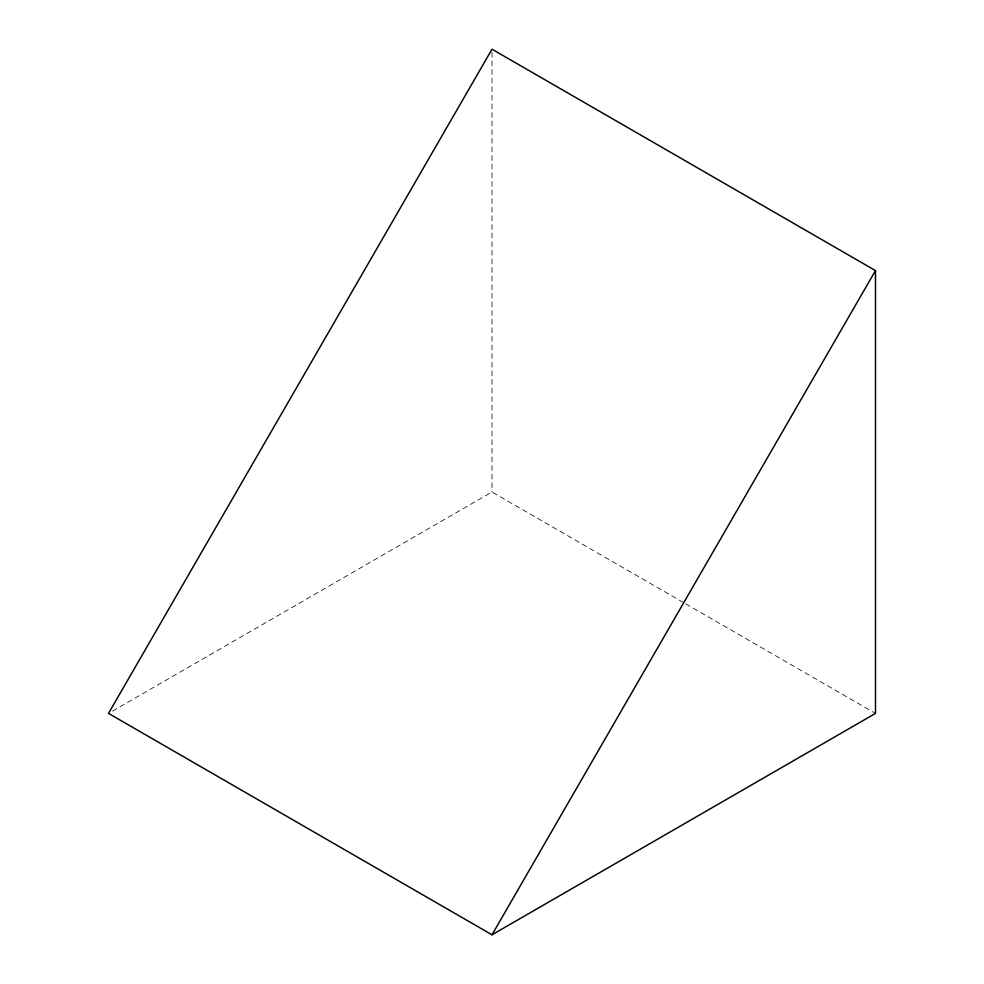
<?xml version="1.0" encoding="UTF-8"?>
<svg xmlns="http://www.w3.org/2000/svg" width="984" height="984" viewBox="0 0 984 984"><rect width="100%" height="100%" fill="white"/><g stroke="black" fill="none" stroke-linecap="round" stroke-linejoin="round"><path stroke-width="0.74" stroke-dasharray="4.92 3.69" d="M112.508 711.1L492 492L684.397 603.081M685.725 603.856L875.477 713.4M492 52.263L492 492"/><path stroke-width="1.48" d="M492 934.8L875.477 270.6L492 49.2L108.523 713.4L492 934.8L875.477 713.4L875.477 270.6"/></g></svg>
